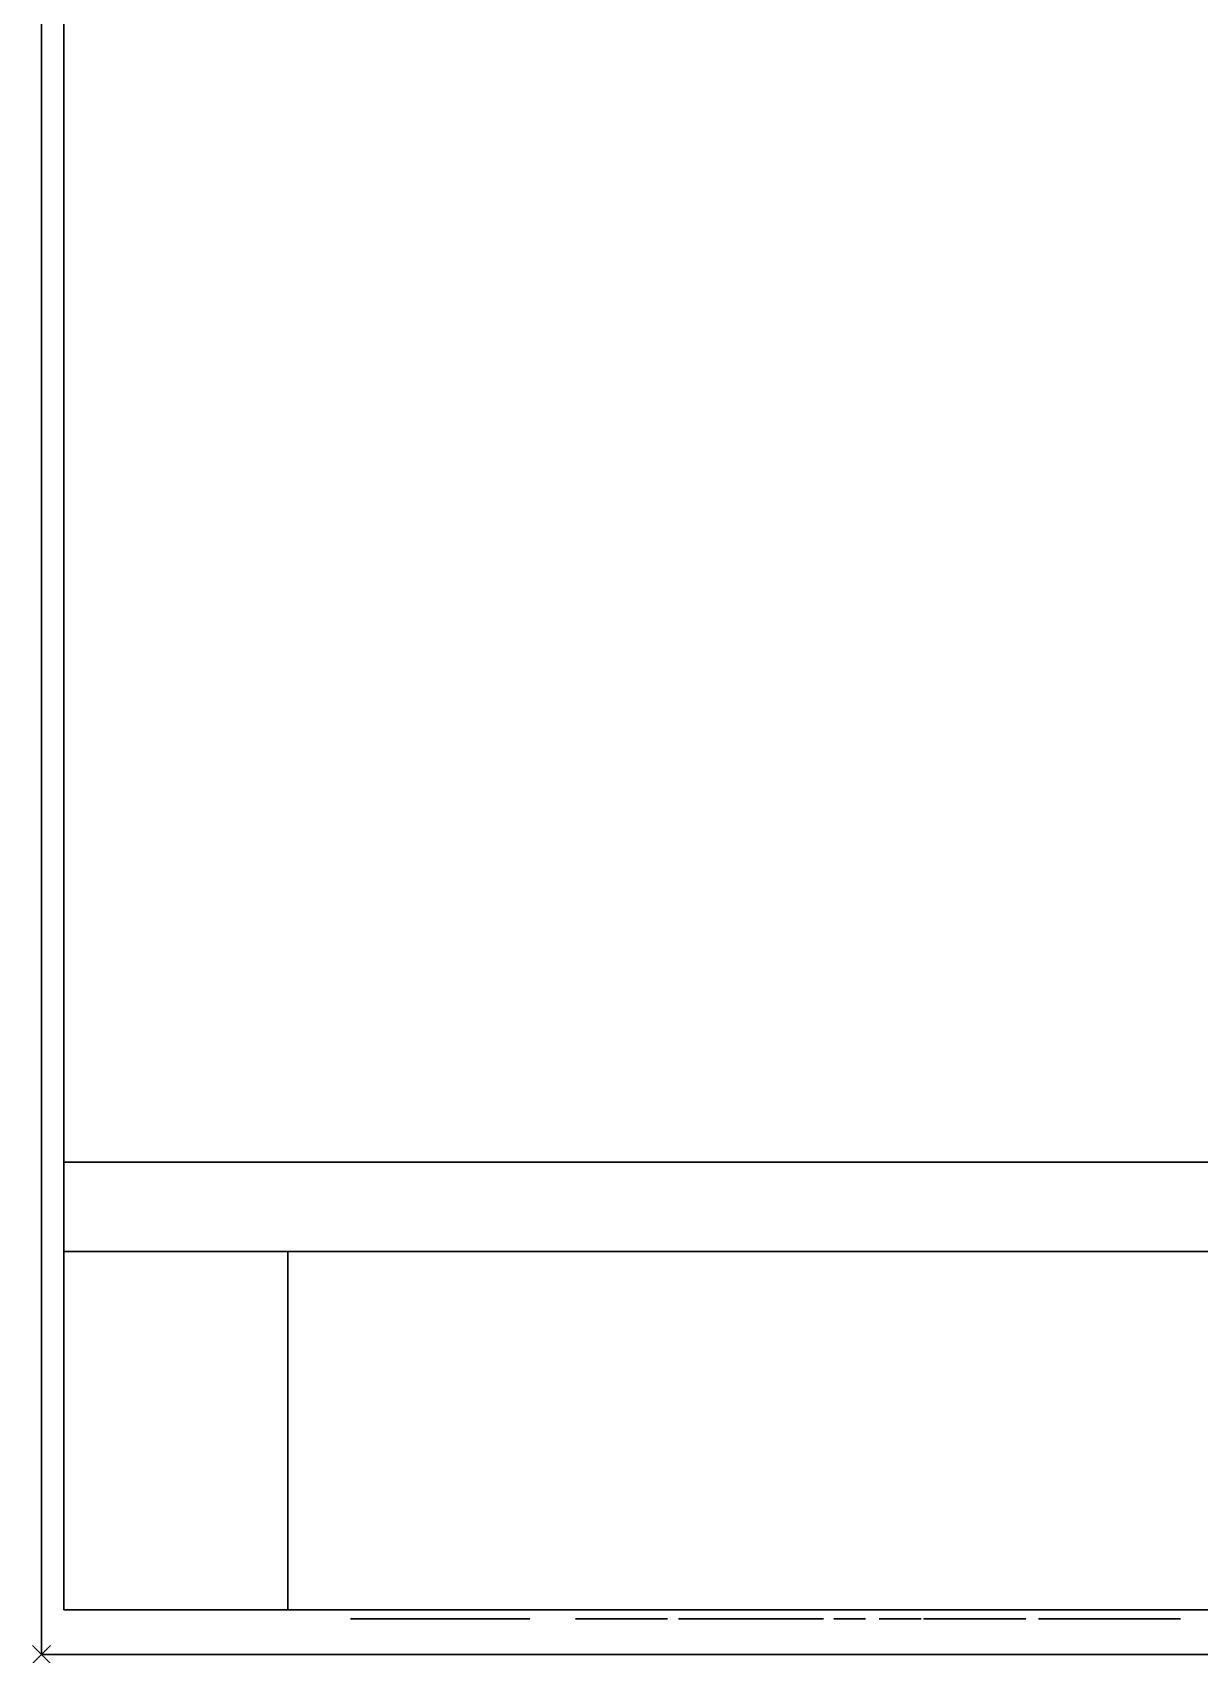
# Model space of a CAD drawing. Header units: millimetres. Extents: x -33 to 1109, y -1098 to 39.
# Drawn here: x -1 to 129.3, y -700 to -518.9 of the extents above; entities that cross this region are included whole.
import ezdxf

# ---------------------------------------------------------------- set-up
doc = ezdxf.new("R2010")
doc.units = ezdxf.units.MM
doc.header["$PDMODE"] = 3
doc.linetypes.add('NASCOSTA', pattern=[9.525, 6.35, -3.175])
for name, color, linetype in [('IQ_200_2D', 1, 'Continuous'), ('IQ_200_3D', 1, 'Continuous'), ('IQ_204_2D', 7, 'Continuous'), ('IQ_BLACK_3D', 250, 'Continuous'), ('IQ_BLUE_3D', 5, 'Continuous'), ('IQ_DARKGRAY_3D', 252, 'Continuous'), ('IQ_GRAY_3D', 9, 'Continuous'), ('IQ_INS_3D', 3, 'Continuous'), ('PQ_200_3D', 1, 'Continuous')]:
    doc.layers.add(name, color=color, linetype=linetype)

msp = doc.modelspace()

# ---------------------------------------------------------------- linework, layer by layer
at = {"layer": 'IQ_200_2D'}
msp.add_lwpolyline([(0, 0), (1108, 0), (1108, -700), (0, -700)], close=True, dxfattribs=at)
at = {"layer": 'IQ_200_2D', "color": 7, "linetype": 'NASCOSTA', "ltscale": 10}
msp.add_lwpolyline([(2.5, 0), (1105.5, 0), (1105.5, -695), (2.5, -695)], close=True, dxfattribs=at)
at = {"layer": 'IQ_200_3D'}
for points in [[(1108, -700, 850), (0, -700, 850), (0, 0, 850), (1108, 0, 850)], [(1108, 0, 900), (0, 0, 900), (0, -700, 900), (1108, -700, 900)], [(0, -700, 900), (0, 0, 900), (0, 0, 850), (0, -700, 850)], [(1105.5, -655, 150), (2.5, -655, 150), (2.5, 0, 150), (1105.5, 0, 150)], [(27.5, -695, 198), (2.5, -695, 198), (2.5, -655, 198), (27.5, -655, 198)], [(27.5, -695, 850), (27.5, -695, 198), (27.5, -655, 198), (27.5, -655, 850)], [(2.5, -695, 850), (2.5, -695, 198), (27.5, -695, 198), (27.5, -695, 850)], [(1108, -700, 900), (0, -700, 900), (0, -700, 850), (1108, -700, 850)]]:
    msp.add_3dface(points, dxfattribs=at)
for points, invisible_edges in [([(2.5, -655, 198), (2.5, -695, 850), (2.5, 0, 850), (2.5, 0, 150)], 9), ([(2.5, -655, 150), (2.5, -655, 198), (2.5, 0, 150)], 2), ([(2.5, -695, 850), (2.5, -655, 198), (2.5, -695, 198)], 1), ([(27.5, -655, 198), (2.5, -655, 198), (2.5, -655, 150), (1105.5, -655, 150)], 8), ([(1105.5, -655, 150), (1105.5, -655, 198), (1080.5, -655, 198), (27.5, -655, 198)], 12), ([(27.5, -655, 198), (27.5, -695, 198), (27.5, -695, 719.83), (27.5, -655, 826)], 4), ([(1080.5, -655, 198), (1080.5, -655, 850), (27.5, -655, 850), (27.5, -655, 198)], 8), ([(1080.5, -655, 198), (1080.5, -655, 850), (27.5, -655, 850), (27.5, -655, 198)], 4)]:
    msp.add_3dface(points, dxfattribs=dict(at, invisible_edges=invisible_edges))
at = {"layer": 'IQ_204_2D', "linetype": 'NASCOSTA', "ltscale": 10}
msp.add_line((2.5, -645), (1105.5, -645), dxfattribs=at)
at = {"layer": 'IQ_BLACK_3D'}
msp.add_3dface([(90.5, -695, 760), (90.5, -695, 736.48), (107.5, -695, 736.48), (107.5, -695, 760)], dxfattribs=at)
at = {"layer": 'IQ_DARKGRAY_3D'}
for points, invisible_edges in [([(90.5, -695, 736.48), (90.5, -695, 736.48), (90.5, -695, 760), (50.5, -695, 763)], 13), ([(107.5, -695, 760), (110.5, -695, 763), (50.5, -695, 763), (90.5, -695, 760)], 5), ([(107.5, -695, 736.48), (90.5, -695, 736.48), (50.5, -695, 733.48), (110.5, -695, 733.48)], 10), ([(50.5, -695, 763), (50.5, -695, 763), (50.5, -695, 733.48), (90.5, -695, 736.48)], 13), ([(107.5, -695, 736.48), (107.5, -695, 736.48), (110.5, -695, 763), (107.5, -695, 760)], 6), ([(110.5, -695, 763), (110.5, -695, 763), (107.5, -695, 736.48), (110.5, -695, 733.48)], 6)]:
    msp.add_3dface(points, dxfattribs=dict(at, invisible_edges=invisible_edges))
at = {"layer": 'IQ_INS_3D'}
msp.add_point((0, -700), dxfattribs=at)
at = {"layer": 'PQ_200_3D'}
for points, invisible_edges in [([(2.5, -645, 198), (2.5, -695, 198), (2.5, -695, 693), (2.5, -645, 850)], 4), ([(2.5, -695, 778), (2.5, -695, 850), (2.5, -645, 850)], 12), ([(2.5, -695, 778), (2.5, -645, 850), (2.5, -695, 693)], 3)]:
    msp.add_3dface(points, dxfattribs=dict(at, invisible_edges=invisible_edges))
for points in [[(158.5, -695, 198), (2.5, -695, 198), (2.5, -645, 198), (158.5, -645, 198)], [(158.5, -645, 850), (2.5, -645, 850), (2.5, -695, 850), (158.5, -695, 850)], [(158.5, -695, 850), (2.5, -695, 850), (2.5, -695, 778), (158.5, -695, 778)], [(158.5, -695, 693), (2.5, -695, 693), (2.5, -695, 198), (158.5, -695, 198)]]:
    msp.add_3dface(points, dxfattribs=at)

# ---------------------------------------------------------------- meshes
at = {"layer": 'IQ_BLACK_3D'}
mesh = msp.add_polyface(dxfattribs=at)
corners = [(54.53, -696, 723.47), (34.51, -696, 723.47), (34.51, -696, 703.47), (54.53, -696, 703.47), (47.19, -696, 704.49), (47.19, -696, 722.49), (49.37, -696, 721.5), (51.23, -696, 720), (52.65, -696, 718.08), (53.54, -696, 715.86), (53.85, -696, 713.49), (53.54, -696, 711.12), (52.65, -696, 708.9), (51.23, -696, 706.98), (49.37, -696, 705.48), (46.28, -696, 721.18), (45.74, -696, 719.31), (44.79, -696, 717.61), (43.49, -696, 716.17), (41.89, -696, 715.05), (40.09, -696, 714.32), (38.17, -696, 714.01), (35.19, -696, 714.01), (35.6, -696, 716.23), (36.54, -696, 718.28), (37.94, -696, 720.04), (39.73, -696, 721.41), (41.8, -696, 722.31), (44.03, -696, 722.67), (46.28, -696, 722.49), (38.17, -696, 712.97), (40.09, -696, 712.66), (41.89, -696, 711.92), (43.49, -696, 710.81), (44.79, -696, 709.36), (45.74, -696, 707.66), (46.28, -696, 705.79), (46.28, -696, 704.26), (44.02, -696, 704.14), (41.79, -696, 704.55), (39.72, -696, 705.49), (37.94, -696, 706.89), (36.54, -696, 708.67), (35.61, -696, 710.74), (35.19, -696, 712.97)]
mesh.append_faces([[corners[k] for k in face] for face in [(14, 3, 13), (41, 2, 40), (39, 2, 38), (9, 0, 8), (7, 0, 6), (6, 0, 5), (15, 5, 29), (21, 30, 20), (24, 1, 23)]], dxfattribs={"vtx0": -1, "vtx1": -1})
mesh.append_faces([[corners[k] for k in face] for face in [(4, 37, 3)]], dxfattribs={"vtx0": -1, "vtx1": -1, "vtx2": -1})
mesh.append_faces([[corners[k] for k in face] for face in [(3, 14, 4), (3, 37, 38, 2), (4, 36, 37), (17, 33, 34, 16), (3, 10, 11), (2, 41, 42), (2, 42, 43), (19, 32, 33, 18), (19, 31, 32), (20, 30, 31, 19), (0, 7, 8), (16, 4, 5, 15), (10, 3, 0), (1, 25, 26), (28, 0, 1)]], dxfattribs={"vtx0": -1, "vtx2": -1})
mesh.append_faces([[corners[k] for k in face] for face in [(12, 13, 3), (11, 12, 3), (39, 40, 2), (43, 44, 2), (9, 10, 0), (17, 18, 33), (22, 23, 1), (27, 28, 1), (26, 27, 1), (24, 25, 1), (34, 35, 16)]], dxfattribs={"vtx1": -1, "vtx2": -1})
mesh.append_faces([[corners[k] for k in face] for face in [(35, 36, 4, 16), (1, 2, 44, 22), (28, 29, 5, 0)]], dxfattribs={"vtx1": -1, "vtx2": -1, "vtx3": -1})
mesh.append_faces([[corners[k] for k in face] for face in [(44, 30, 21, 22)]], dxfattribs={"vtx1": -1, "vtx3": -1})
mesh = msp.add_polyface(dxfattribs=at)
corners = [(66.75, -696, 712.77), (66.75, -696, 714.5), (63.36, -696, 714.5), (63.22, -696, 714.51), (63.34, -696, 712.77), (62.62, -696, 712.83), (63.07, -696, 714.53), (62.91, -696, 714.56), (62.76, -696, 714.61), (61.9, -696, 713), (61.3, -696, 713.28), (62.45, -696, 714.76), (62.31, -696, 714.87), (60.82, -696, 713.68), (62.18, -696, 715), (60.45, -696, 714.17), (62.07, -696, 715.16), (60.19, -696, 714.76), (61.97, -696, 715.35), (61.9, -696, 715.57), (62.6, -696, 714.67), (61.84, -696, 717.47), (66.34, -696, 717.47), (66.34, -696, 719.21), (61.84, -696, 719.21), (61.84, -696, 721.73), (66.62, -696, 721.73), (66.62, -696, 723.47), (60, -696, 723.47), (61.85, -696, 715.82), (60.04, -696, 715.43), (61.84, -696, 716.11), (60, -696, 716.18), (61.37, -696, 706.42), (61.64, -696, 705.74), (61.9, -696, 705.93), (61.45, -696, 706.53), (61.26, -696, 706.34), (61.35, -696, 705.61), (62.09, -696, 706.18), (61.51, -696, 706.66), (62.21, -696, 706.48), (61.52, -696, 706.79), (60.37, -696, 705.57), (61.03, -696, 705.57), (61, -696, 706.27), (60.37, -696, 706.27), (59.61, -696, 704.32), (60.37, -696, 704.32), (61.14, -696, 706.29), (59.61, -696, 708.02), (60.37, -696, 707.32), (62.21, -696, 707.11), (61.51, -696, 706.93), (62.25, -696, 706.79), (61.45, -696, 707.06), (62.09, -696, 707.41), (61.9, -696, 707.66), (61.37, -696, 707.16), (61.64, -696, 707.85), (61.26, -696, 707.25), (61.35, -696, 707.98), (61.14, -696, 707.3), (61.03, -696, 708.02), (61, -696, 707.32), (66.14, -696, 706.29), (66.14, -696, 705.59), (66.69, -696, 705.59), (66.77, -696, 706.29), (65.38, -696, 704.32), (66.14, -696, 704.32), (66.9, -696, 706.3), (67.43, -696, 705.78), (67.02, -696, 706.35), (67.13, -696, 706.43), (65.38, -696, 708.02), (66.14, -696, 707.32), (66.82, -696, 707.32), (67.15, -696, 707.98), (66.84, -696, 708.02), (66.95, -696, 707.29), (67.44, -696, 707.86)]
mesh.append_faces([[corners[k] for k in face] for face in [(11, 9, 20), (18, 15, 16), (21, 32, 31), (54, 42, 41), (60, 61, 62), (71, 72, 73)]], dxfattribs={"vtx0": -1, "vtx1": -1})
mesh.append_faces([[corners[k] for k in face] for face in [(32, 21, 24, 28)]], dxfattribs={"vtx0": -1, "vtx1": -1, "vtx2": -1})
mesh.append_faces([[corners[k] for k in face] for face in [(5, 6, 7), (5, 7, 8, 9), (28, 24, 25), (33, 34, 35, 36), (37, 38, 34, 33), (36, 35, 39, 40), (41, 42, 40, 39), (38, 37, 49), (52, 53, 42, 54), (53, 52, 56), (63, 64, 62, 61), (65, 66, 67, 68), (77, 78, 79, 76), (76, 79, 75), (78, 77, 80, 81)]], dxfattribs={"vtx0": -1, "vtx2": -1})
mesh.append_faces([[corners[k] for k in face] for face in [(8, 20, 9), (74, 73, 72)]], dxfattribs={"vtx1": -1, "vtx2": -1})
mesh.append_faces([[corners[k] for k in face] for face in [(71, 68, 67, 72)]], dxfattribs={"vtx1": -1, "vtx2": -1, "vtx3": -1})
mesh.append_faces([[corners[k] for k in face] for face in [(2, 3, 4, 0), (5, 4, 3, 6), (10, 9, 11, 12), (13, 10, 12, 14), (15, 13, 14, 16), (17, 15, 18, 19), (19, 29, 30, 17), (29, 31, 32, 30), (43, 44, 45, 46), (44, 38, 49, 45), (50, 47, 46, 51), (55, 53, 56, 57), (58, 55, 57, 59), (60, 58, 59, 61), (51, 64, 63, 50), (75, 69, 65, 76)]], dxfattribs={"vtx1": -1, "vtx3": -1})
mesh.append_faces([[corners[k] for k in face] for face in [(0, 1, 2)]], dxfattribs={"vtx2": -1})
mesh.append_faces([[corners[k] for k in face] for face in [(47, 48, 43, 46), (69, 70, 66, 65)]], dxfattribs={"vtx2": -1, "vtx3": -1})
mesh.append_faces([[corners[k] for k in face] for face in [(21, 22, 23, 24), (25, 26, 27, 28)]], dxfattribs={"vtx3": -1})
mesh = msp.add_polyface(dxfattribs=at)
corners = [(68.06, -696, 712.77), (69.9, -696, 712.77), (68.06, -696, 718.41), (69.9, -696, 723.47), (68.06, -696, 723.47), (74.23, -696, 712.67), (74.73, -696, 714.2), (74.24, -696, 714.34), (73.35, -696, 712.95), (73.81, -696, 714.57), (72.59, -696, 713.39), (71.97, -696, 713.99), (73.46, -696, 714.87), (73.2, -696, 715.25), (73.02, -696, 715.69), (71.5, -696, 714.73), (71.21, -696, 715.6), (72.95, -696, 716.19), (71.11, -696, 716.59), (72.99, -696, 717.48), (73.26, -696, 718.23), (73.52, -696, 718.55), (71.98, -696, 719.31), (71.51, -696, 718.56), (71.22, -696, 717.66), (73.08, -696, 717.87), (73.86, -696, 718.81), (72.6, -696, 719.92), (73.36, -696, 720.38), (74.26, -696, 719.01), (74.22, -696, 720.66), (67.43, -696, 705.78), (66.69, -696, 705.59), (67.45, -696, 704.32), (68.32, -696, 704.32), (67.13, -696, 706.43), (67.64, -696, 705.92), (67.21, -696, 706.53), (67.26, -696, 706.65), (67.95, -696, 706.33), (68.03, -696, 706.57), (67.82, -696, 706.11), (67.27, -696, 706.91), (67.29, -696, 706.78), (68.06, -696, 706.82), (68.01, -696, 707.13), (67.88, -696, 707.42), (67.23, -696, 707.03), (67.69, -696, 707.67), (67.16, -696, 707.14), (67.06, -696, 707.23), (67.44, -696, 707.86), (66.95, -696, 707.29), (73.35, -696, 704.99), (73.54, -696, 704.31), (74, -696, 704.5), (73.65, -696, 705.11), (73.04, -696, 704.95), (73.04, -696, 704.25), (72.72, -696, 704.99), (74.4, -696, 704.81), (73.9, -696, 705.31), (74.1, -696, 705.56), (74.7, -696, 705.21), (72.43, -696, 705.11), (72.54, -696, 704.31), (72.08, -696, 704.5), (72.18, -696, 705.31), (71.68, -696, 704.81), (71.98, -696, 705.56), (71.38, -696, 705.21), (71.86, -696, 705.85), (71.18, -696, 705.67), (71.12, -696, 706.17), (71.82, -696, 706.17), (71.18, -696, 706.66), (71.86, -696, 706.48), (73.9, -696, 707.03), (74.1, -696, 706.78), (74.4, -696, 707.53), (74, -696, 707.83), (73.65, -696, 707.22), (73.54, -696, 708.02), (73.35, -696, 707.35), (73.04, -696, 708.09), (73.04, -696, 707.39), (71.98, -696, 706.78), (72.18, -696, 707.03), (71.68, -696, 707.53), (71.38, -696, 707.13), (72.43, -696, 707.22), (72.08, -696, 707.83), (72.54, -696, 708.02), (72.72, -696, 707.35)]
mesh.append_faces([[corners[k] for k in face] for face in [(31, 32, 33, 34)]], dxfattribs={"vtx0": -1})
mesh.append_faces([[corners[k] for k in face] for face in [(12, 10, 9), (25, 23, 19), (65, 64, 66), (77, 80, 81)]], dxfattribs={"vtx0": -1, "vtx1": -1})
mesh.append_faces([[corners[k] for k in face] for face in [(5, 6, 7, 8), (9, 10, 8, 7), (23, 25, 20), (29, 30, 28), (35, 31, 36, 37), (50, 48, 51, 52), (48, 50, 49), (53, 54, 55, 56), (57, 58, 54, 53), (58, 57, 59), (67, 68, 66, 64), (69, 70, 68, 67), (71, 72, 70, 69), (82, 83, 81, 80), (83, 82, 84, 85), (92, 93, 85, 84)]], dxfattribs={"vtx0": -1, "vtx2": -1})
mesh.append_faces([[corners[k] for k in face] for face in [(37, 36, 41, 39)]], dxfattribs={"vtx0": -1, "vtx3": -1})
mesh.append_faces([[corners[k] for k in face] for face in [(0, 1, 2)]], dxfattribs={"vtx1": -1})
mesh.append_faces([[corners[k] for k in face] for face in [(24, 18, 19, 23)]], dxfattribs={"vtx1": -1, "vtx2": -1})
mesh.append_faces([[corners[k] for k in face] for face in [(18, 16, 17, 19)]], dxfattribs={"vtx1": -1, "vtx2": -1, "vtx3": -1})
mesh.append_faces([[corners[k] for k in face] for face in [(11, 10, 12, 13), (13, 14, 15, 11), (16, 15, 14, 17), (20, 21, 22, 23), (21, 26, 27, 22), (28, 27, 26, 29), (38, 37, 39, 40), (42, 43, 44, 45), (43, 38, 40, 44), (45, 46, 47, 42), (46, 48, 49, 47), (55, 60, 61, 56), (62, 61, 60, 63), (59, 64, 65, 58), (73, 72, 71, 74), (75, 73, 74, 76), (77, 78, 79, 80), (86, 87, 88, 89), (89, 75, 76, 86), (87, 90, 91, 88), (92, 91, 90, 93)]], dxfattribs={"vtx1": -1, "vtx3": -1})
mesh.append_faces([[corners[k] for k in face] for face in [(3, 4, 2, 1)]], dxfattribs={"vtx2": -1})
mesh = msp.add_polyface(dxfattribs=at)
corners = [(76.6, -696, 712.76), (77.25, -696, 713.02), (76.27, -696, 714.3), (75.81, -696, 714.19), (77.89, -696, 713.42), (76.67, -696, 714.48), (75.92, -696, 712.62), (75.29, -696, 714.15), (75.23, -696, 712.58), (77.03, -696, 714.73), (78.5, -696, 713.97), (77.39, -696, 715.05), (77.14, -696, 717.48), (72.95, -696, 716.19), (78.99, -696, 716.19), (79.02, -696, 716.84), (78.95, -696, 717.63), (77.1, -696, 717.82), (74.73, -696, 714.2), (74.23, -696, 712.67), (72.99, -696, 717.48), (78.75, -696, 718.36), (76.99, -696, 718.14), (78.42, -696, 719.03), (76.81, -696, 718.43), (76.28, -696, 718.89), (76.57, -696, 718.68), (77.41, -696, 720.09), (76.76, -696, 720.45), (77.97, -696, 719.61), (76.01, -696, 720.67), (75.58, -696, 719.14), (75.94, -696, 719.04), (75.18, -696, 720.75), (75.18, -696, 719.18), (74.22, -696, 720.66), (74.26, -696, 719.01), (74.7, -696, 719.13), (84.2, -696, 712.55), (83.64, -696, 714.29), (83.23, -696, 712.65), (83.13, -696, 714.47), (82.33, -696, 712.95), (82.69, -696, 714.75), (81.55, -696, 713.42), (82.32, -696, 715.12), (80.9, -696, 714.05), (82.04, -696, 715.57), (81.87, -696, 716.09), (80.4, -696, 714.81), (80.08, -696, 715.69), (79.97, -696, 716.67), (81.81, -696, 716.67), (83.64, -696, 719.04), (84.2, -696, 719.1), (84.2, -696, 720.78), (83.23, -696, 720.68), (82.04, -696, 717.76), (80.9, -696, 719.28), (80.4, -696, 718.52), (81.87, -696, 717.24), (80.08, -696, 717.64), (82.32, -696, 718.21), (81.55, -696, 719.91), (82.33, -696, 720.38), (82.69, -696, 718.59), (83.13, -696, 718.86), (74.22, -696, 705.85), (74.7, -696, 705.21), (74.89, -696, 705.67), (74.26, -696, 706.17), (74.1, -696, 705.56), (74.96, -696, 706.17), (74.22, -696, 706.48), (74.89, -696, 706.66), (74.7, -696, 707.13), (74.1, -696, 706.78), (74.4, -696, 707.53), (78.9, -696, 706.54), (78.9, -696, 705.84), (80.29, -696, 705.84), (80.29, -696, 706.54), (78.14, -696, 704.32), (78.9, -696, 704.32), (78.14, -696, 708.02), (78.9, -696, 707.32), (80.43, -696, 707.32), (80.43, -696, 708.02), (84.33, -696, 705.33), (83.56, -696, 705.52), (83.59, -696, 705.25), (83.68, -696, 705)]
mesh.append_faces([[corners[k] for k in face] for face in [(9, 4, 10, 11), (78, 79, 80, 81)]], dxfattribs={"vtx0": -1})
mesh.append_faces([[corners[k] for k in face] for face in [(6, 7, 8), (5, 4, 9), (25, 28, 32), (29, 24, 23), (34, 33, 37), (38, 39, 40), (47, 46, 45), (77, 76, 75)]], dxfattribs={"vtx0": -1, "vtx1": -1})
mesh.append_faces([[corners[k] for k in face] for face in [(84, 79, 78, 85)]], dxfattribs={"vtx0": -1, "vtx1": -1, "vtx3": -1})
mesh.append_faces([[corners[k] for k in face] for face in [(12, 15, 16, 17), (18, 19, 8, 7), (13, 12, 20), (17, 16, 21, 22), (23, 24, 22, 21), (30, 31, 32, 28), (31, 30, 33, 34), (35, 36, 37, 33), (41, 42, 40, 39), (42, 41, 43, 44), (45, 46, 44, 43), (51, 48, 52), (57, 58, 59, 60), (58, 57, 62, 63), (51, 52, 60), (64, 65, 66, 56), (56, 66, 53), (65, 64, 63, 62), (67, 68, 69, 70), (68, 67, 71), (72, 73, 70, 69), (73, 72, 74), (75, 76, 73, 74)]], dxfattribs={"vtx0": -1, "vtx2": -1})
mesh.append_faces([[corners[k] for k in face] for face in [(12, 13, 14, 15), (88, 89, 90, 91)]], dxfattribs={"vtx0": -1, "vtx3": -1})
mesh.append_faces([[corners[k] for k in face] for face in [(50, 49, 48, 51), (61, 51, 60, 59)]], dxfattribs={"vtx1": -1, "vtx2": -1})
mesh.append_faces([[corners[k] for k in face] for face in [(0, 1, 2, 3), (1, 4, 5, 2), (6, 0, 3, 7), (25, 26, 27, 28), (26, 24, 29, 27), (47, 48, 49, 46), (53, 54, 55, 56)]], dxfattribs={"vtx1": -1, "vtx3": -1})
mesh.append_faces([[corners[k] for k in face] for face in [(82, 83, 79, 84)]], dxfattribs={"vtx2": -1})
mesh.append_faces([[corners[k] for k in face] for face in [(85, 86, 87, 84)]], dxfattribs={"vtx3": -1})
mesh = msp.add_polyface(dxfattribs=at)
corners = [(85.85, -696, 712.86), (86.61, -696, 713.28), (85.3, -696, 714.45), (84.78, -696, 714.29), (85.05, -696, 712.62), (84.2, -696, 714.23), (84.2, -696, 712.55), (83.64, -696, 714.29), (87.31, -696, 713.89), (85.76, -696, 714.72), (86.17, -696, 715.08), (85.76, -696, 718.61), (86.17, -696, 718.25), (87.31, -696, 719.44), (86.61, -696, 720.05), (84.78, -696, 719.05), (85.3, -696, 718.88), (85.85, -696, 720.47), (85.05, -696, 720.71), (84.2, -696, 720.78), (84.2, -696, 719.1), (89.01, -696, 714.06), (89.4, -696, 713.59), (90.73, -696, 714.96), (90.6, -696, 715.12), (90.49, -696, 715.31), (88.73, -696, 714.63), (90.4, -696, 715.54), (88.55, -696, 715.27), (90.33, -696, 715.8), (90.3, -696, 716.11), (88.46, -696, 716), (90.3, -696, 718.83), (90.3, -696, 720.51), (90.3, -696, 723.47), (88.46, -696, 723.47), (84.78, -696, 705.02), (84.75, -696, 704.32), (85.94, -696, 704.32), (85.94, -696, 705.02), (84.66, -696, 705.03), (84.48, -696, 704.35), (84.55, -696, 705.07), (84.01, -696, 704.58), (84.23, -696, 704.44), (84.38, -696, 705.23), (83.68, -696, 705), (83.82, -696, 704.77), (84.46, -696, 705.14), (85.8, -696, 705.89), (85.8, -696, 706.59), (84.33, -696, 706.59), (84.33, -696, 705.89), (84.33, -696, 707.32), (85.91, -696, 707.32), (85.91, -696, 708.02), (83.56, -696, 708.02), (83.56, -696, 705.52), (84.33, -696, 705.33), (90.01, -696, 704.27), (90.29, -696, 704.95), (90.12, -696, 704.97), (89.71, -696, 704.35), (89.79, -696, 705.11), (89.2, -696, 704.67), (89.43, -696, 704.49), (89.64, -696, 705.22), (89.01, -696, 704.89), (89.95, -696, 705.04), (89.53, -696, 705.36), (89.45, -696, 705.52), (88.86, -696, 705.16), (89.68, -696, 706.13), (89.98, -696, 705.99), (90.11, -696, 706.72), (90.03, -696, 706.75), (89.97, -696, 706.8), (89.91, -696, 706.87), (89.43, -696, 706.32), (89.22, -696, 706.57), (89.88, -696, 706.94), (89.14, -696, 706.9), (89.86, -696, 707.02), (89.86, -696, 707.1), (89.13, -696, 707.24), (89.89, -696, 707.18), (89.93, -696, 707.25), (89.3, -696, 707.65), (89.21, -696, 707.52), (89.67, -696, 707.92), (89.99, -696, 707.31), (90.06, -696, 707.35), (89.96, -696, 708.03), (89.41, -696, 707.76), (89.16, -696, 707.38)]
mesh.append_faces([[corners[k] for k in face] for face in [(36, 37, 38, 39)]], dxfattribs={"vtx0": -1})
mesh.append_faces([[corners[k] for k in face] for face in [(29, 28, 27), (58, 46, 45), (63, 62, 68), (76, 72, 75)]], dxfattribs={"vtx0": -1, "vtx1": -1})
mesh.append_faces([[corners[k] for k in face] for face in [(25, 26, 21, 24), (27, 28, 26, 25), (37, 36, 40, 41), (41, 40, 42), (45, 46, 47, 48), (48, 47, 43, 42), (59, 60, 61, 62), (66, 67, 64, 63), (79, 77, 80, 81), (81, 82, 83, 84), (81, 80, 82), (89, 90, 91, 92), (93, 86, 90, 89), (86, 93, 87)]], dxfattribs={"vtx0": -1, "vtx2": -1})
mesh.append_faces([[corners[k] for k in face] for face in [(31, 30, 32, 33), (57, 58, 52, 51)]], dxfattribs={"vtx0": -1, "vtx2": -1, "vtx3": -1})
mesh.append_faces([[corners[k] for k in face] for face in [(42, 43, 44, 41), (63, 64, 65, 62)]], dxfattribs={"vtx0": -1, "vtx3": -1})
mesh.append_faces([[corners[k] for k in face] for face in [(10, 9, 8)]], dxfattribs={"vtx1": -1})
mesh.append_faces([[corners[k] for k in face] for face in [(61, 68, 62), (66, 69, 67), (79, 78, 77), (88, 94, 85)]], dxfattribs={"vtx1": -1, "vtx2": -1})
mesh.append_faces([[corners[k] for k in face] for face in [(0, 1, 2, 3), (4, 0, 3, 5), (6, 4, 5, 7), (1, 8, 9, 2), (15, 16, 17, 18), (16, 11, 14, 17), (18, 19, 20, 15), (21, 22, 23, 24), (29, 30, 31, 28), (56, 57, 51, 53), (72, 73, 74, 75), (76, 77, 78, 72), (85, 86, 87, 88), (94, 84, 83, 85)]], dxfattribs={"vtx1": -1, "vtx3": -1})
mesh.append_faces([[corners[k] for k in face] for face in [(49, 50, 51, 52)]], dxfattribs={"vtx2": -1})
mesh.append_faces([[corners[k] for k in face] for face in [(11, 12, 13, 14), (33, 34, 35, 31), (53, 54, 55, 56), (69, 70, 71, 67)]], dxfattribs={"vtx3": -1})
mesh = msp.add_polyface(dxfattribs=at)
corners = [(91.7, -696, 714.51), (91.22, -696, 712.81), (92, -696, 712.77), (91.86, -696, 714.5), (92.01, -696, 714.5), (91.53, -696, 714.53), (91.36, -696, 714.57), (90.5, -696, 712.96), (89.4, -696, 713.59), (89.89, -696, 713.22), (90.87, -696, 714.83), (90.73, -696, 714.96), (91.03, -696, 714.72), (91.19, -696, 714.64), (91.97, -696, 718.83), (91.97, -696, 720.51), (90.3, -696, 720.51), (90.3, -696, 718.83), (93.52, -696, 712.77), (95.35, -696, 712.77), (95.35, -696, 716.84), (93.52, -696, 720.51), (95.4, -696, 717.35), (95.54, -696, 717.81), (95.77, -696, 718.19), (95.35, -696, 719.36), (95.35, -696, 720.51), (91.07, -696, 704.44), (91.4, -696, 704.64), (90.78, -696, 705.12), (90.63, -696, 705.02), (91.53, -696, 704.87), (90.83, -696, 705.17), (91.61, -696, 705.12), (90.87, -696, 705.23), (90.7, -696, 704.31), (90.47, -696, 704.97), (90.89, -696, 705.3), (91.63, -696, 705.38), (91.6, -696, 705.64), (90.9, -696, 705.38), (91.51, -696, 705.88), (90.89, -696, 705.45), (90.86, -696, 705.52), (91.35, -696, 706.08), (90.81, -696, 705.58), (91.16, -696, 706.25), (90.75, -696, 705.62), (90.38, -696, 705.83), (90.94, -696, 706.38), (90.53, -696, 706.57), (90.29, -696, 704.95), (90.01, -696, 704.27), (90.32, -696, 704.26), (89.98, -696, 705.99), (90.11, -696, 706.72), (90.77, -696, 707.19), (90.92, -696, 707.05), (91.29, -696, 707.65), (91.08, -696, 707.84), (90.6, -696, 707.29), (90.83, -696, 707.98), (90.41, -696, 707.36), (90.55, -696, 708.06), (90.27, -696, 708.08), (90.21, -696, 707.38), (89.96, -696, 708.03), (90.13, -696, 707.38), (90.06, -696, 707.35), (91.46, -696, 707.42), (95.37, -696, 705.11), (94.78, -696, 704.67), (95.02, -696, 704.49), (95.3, -696, 704.35), (95.23, -696, 705.22), (94.59, -696, 704.89), (95.11, -696, 705.36), (95.03, -696, 705.52), (94.45, -696, 705.16), (94.81, -696, 706.57), (95.5, -696, 706.87), (95.47, -696, 706.94), (94.72, -696, 706.9), (95.01, -696, 706.32), (95.45, -696, 707.02), (95.45, -696, 707.1), (94.71, -696, 707.24), (95.47, -696, 707.18), (95.52, -696, 707.25), (94.88, -696, 707.65), (94.8, -696, 707.52), (94.74, -696, 707.38), (94.99, -696, 707.76)]
mesh.append_faces([[corners[k] for k in face] for face in [(3, 2, 4), (58, 57, 69)]], dxfattribs={"vtx0": -1})
mesh.append_faces([[corners[k] for k in face] for face in [(12, 7, 13), (42, 41, 43), (35, 36, 53), (49, 47, 46), (89, 88, 92)]], dxfattribs={"vtx0": -1, "vtx1": -1})
mesh.append_faces([[corners[k] for k in face] for face in [(0, 1, 2, 3), (1, 5, 6, 7), (7, 6, 13), (21, 20, 22), (21, 22, 23), (43, 41, 44, 45), (46, 47, 45, 44), (51, 52, 53, 36), (64, 65, 62, 63), (66, 67, 65, 64), (74, 75, 71, 70), (79, 80, 81, 82), (82, 84, 85, 86)]], dxfattribs={"vtx0": -1, "vtx2": -1})
mesh.append_faces([[corners[k] for k in face] for face in [(70, 71, 72, 73)]], dxfattribs={"vtx0": -1, "vtx3": -1})
mesh.append_faces([[corners[k] for k in face] for face in [(26, 21, 25)]], dxfattribs={"vtx1": -1})
mesh.append_faces([[corners[k] for k in face] for face in [(0, 5, 1), (68, 67, 66), (74, 76, 75), (79, 83, 80), (90, 91, 87)]], dxfattribs={"vtx1": -1, "vtx2": -1})
mesh.append_faces([[corners[k] for k in face] for face in [(23, 24, 25, 21)]], dxfattribs={"vtx1": -1, "vtx2": -1, "vtx3": -1})
mesh.append_faces([[corners[k] for k in face] for face in [(8, 9, 10, 11), (9, 7, 12, 10), (27, 28, 29, 30), (28, 31, 32, 29), (31, 33, 34, 32), (35, 27, 30, 36), (37, 34, 33, 38), (38, 39, 40, 37), (39, 41, 42, 40), (48, 47, 49, 50), (54, 48, 50, 55), (56, 57, 58, 59), (60, 56, 59, 61), (62, 60, 61, 63), (87, 88, 89, 90), (91, 86, 85, 87)]], dxfattribs={"vtx1": -1, "vtx3": -1})
mesh.append_faces([[corners[k] for k in face] for face in [(14, 15, 16, 17), (18, 19, 20, 21)]], dxfattribs={"vtx2": -1})
mesh.append_faces([[corners[k] for k in face] for face in [(76, 77, 78, 75)]], dxfattribs={"vtx3": -1})
mesh = msp.add_polyface(dxfattribs=at)
corners = [(95.77, -696, 718.19), (96.08, -696, 718.5), (95.35, -696, 719.36), (96, -696, 720.16), (96.47, -696, 718.72), (96.92, -696, 718.86), (96.47, -696, 720.43), (95.63, -696, 719.8), (97.02, -696, 720.6), (97.44, -696, 718.91), (97.65, -696, 720.66), (98.21, -696, 720.62), (98.21, -696, 718.83), (100.06, -696, 713.42), (100.85, -696, 712.95), (101.19, -696, 714.74), (100.83, -696, 715.11), (99.41, -696, 714.05), (100.55, -696, 715.56), (100.38, -696, 716.07), (98.91, -696, 714.81), (98.6, -696, 715.68), (100.31, -696, 716.64), (98.6, -696, 717.6), (98.49, -696, 716.64), (100.83, -696, 718.17), (101.19, -696, 718.54), (100.06, -696, 719.85), (99.41, -696, 719.23), (100.55, -696, 717.72), (98.91, -696, 718.47), (100.38, -696, 717.2), (96.66, -696, 704.44), (96.99, -696, 704.64), (96.37, -696, 705.12), (96.22, -696, 705.02), (97.12, -696, 704.87), (96.42, -696, 705.17), (97.2, -696, 705.12), (96.46, -696, 705.23), (96.29, -696, 704.31), (96.05, -696, 704.97), (96.48, -696, 705.3), (97.22, -696, 705.38), (97.19, -696, 705.64), (96.49, -696, 705.38), (97.1, -696, 705.88), (96.47, -696, 705.45), (96.44, -696, 705.52), (96.94, -696, 706.08), (96.4, -696, 705.58), (96.75, -696, 706.25), (96.34, -696, 705.62), (95.96, -696, 705.83), (96.52, -696, 706.38), (96.11, -696, 706.57), (95.88, -696, 704.95), (95.6, -696, 704.27), (95.91, -696, 704.26), (95.71, -696, 704.97), (95.3, -696, 704.35), (95.54, -696, 705.04), (95.57, -696, 705.99), (95.69, -696, 706.72), (95.37, -696, 705.11), (96.36, -696, 707.19), (96.5, -696, 707.05), (96.88, -696, 707.65), (96.67, -696, 707.84), (95.27, -696, 706.13), (95.62, -696, 706.75), (96.19, -696, 707.29), (96.42, -696, 707.98), (96, -696, 707.36), (96.14, -696, 708.06), (95.86, -696, 708.08), (95.8, -696, 707.38), (95.55, -696, 708.03), (95.72, -696, 707.38), (95.64, -696, 707.35), (97.05, -696, 707.42), (95.55, -696, 706.8), (95.5, -696, 706.87), (95.01, -696, 706.32), (94.72, -696, 706.9), (95.47, -696, 706.94), (95.45, -696, 707.02), (95.26, -696, 707.92), (95.57, -696, 707.31), (94.99, -696, 707.76), (95.52, -696, 707.25)]
mesh.append_faces([[corners[k] for k in face] for face in [(67, 66, 80)]], dxfattribs={"vtx0": -1})
mesh.append_faces([[corners[k] for k in face] for face in [(29, 30, 31), (47, 46, 48), (40, 41, 58), (64, 60, 61), (81, 69, 70), (54, 52, 51)]], dxfattribs={"vtx0": -1, "vtx1": -1})
mesh.append_faces([[corners[k] for k in face] for face in [(3, 4, 5, 6), (2, 1, 4, 7), (23, 22, 31, 30), (48, 46, 49, 50), (51, 52, 50, 49), (56, 57, 58, 41), (57, 56, 59, 60), (75, 76, 73, 74), (77, 78, 76, 75), (84, 85, 86), (87, 88, 79, 77), (89, 90, 88, 87)]], dxfattribs={"vtx0": -1, "vtx2": -1})
mesh.append_faces([[corners[k] for k in face] for face in [(22, 23, 24, 21)]], dxfattribs={"vtx0": -1, "vtx3": -1})
mesh.append_faces([[corners[k] for k in face] for face in [(0, 1, 2), (10, 8, 9, 11), (3, 7, 4), (59, 61, 60), (79, 78, 77)]], dxfattribs={"vtx1": -1, "vtx2": -1})
mesh.append_faces([[corners[k] for k in face] for face in [(8, 6, 5, 9), (13, 14, 15, 16), (17, 13, 16, 18), (18, 19, 20, 17), (21, 20, 19, 22), (25, 26, 27, 28), (29, 25, 28, 30), (32, 33, 34, 35), (33, 36, 37, 34), (36, 38, 39, 37), (40, 32, 35, 41), (42, 39, 38, 43), (43, 44, 45, 42), (44, 46, 47, 45), (53, 52, 54, 55), (62, 53, 55, 63), (65, 66, 67, 68), (69, 62, 63, 70), (71, 65, 68, 72), (73, 71, 72, 74), (81, 82, 83, 69)]], dxfattribs={"vtx1": -1, "vtx3": -1})
mesh.append_faces([[corners[k] for k in face] for face in [(9, 12, 11)]], dxfattribs={"vtx2": -1})
mesh = msp.add_polyface(dxfattribs=at)
corners = [(103.68, -696, 712.65), (104.57, -696, 712.95), (103.77, -696, 714.46), (103.27, -696, 714.28), (105.35, -696, 713.42), (104.22, -696, 714.74), (102.71, -696, 712.54), (102.71, -696, 714.21), (102.15, -696, 714.28), (104.59, -696, 715.11), (106, -696, 714.05), (104.87, -696, 715.56), (105.04, -696, 716.07), (106.5, -696, 714.81), (106.82, -696, 715.68), (105.1, -696, 716.64), (101.64, -696, 714.46), (101.74, -696, 712.65), (100.85, -696, 712.95), (101.19, -696, 714.74), (106.93, -696, 716.64), (106.82, -696, 717.6), (106.5, -696, 718.47), (105.04, -696, 717.2), (104.59, -696, 718.17), (104.87, -696, 717.72), (106, -696, 719.23), (105.35, -696, 719.85), (104.22, -696, 718.54), (104.57, -696, 720.33), (103.77, -696, 718.82), (103.68, -696, 720.63), (102.71, -696, 720.74), (103.27, -696, 719), (101.19, -696, 718.54), (101.64, -696, 718.82), (100.85, -696, 720.33), (100.06, -696, 719.85), (102.15, -696, 719), (102.71, -696, 719.06), (101.74, -696, 720.63), (100.36, -696, 708.02), (100.36, -696, 704.32), (101.12, -696, 704.32), (101.12, -696, 708.02), (107.06, -696, 705.35), (106.83, -696, 705.17), (107.21, -696, 704.5), (107.61, -696, 704.81), (106.55, -696, 705.06), (106.75, -696, 704.31), (106.25, -696, 704.25), (107.91, -696, 705.21), (107.25, -696, 705.59), (108.11, -696, 705.67), (107.36, -696, 705.87), (106.25, -696, 705.02), (105.75, -696, 704.31), (105.95, -696, 705.06), (105.29, -696, 704.5), (105.44, -696, 705.35), (104.89, -696, 704.81), (105.68, -696, 705.17), (105.26, -696, 705.59), (104.59, -696, 705.21), (105.14, -696, 705.87), (104.4, -696, 705.67), (105.1, -696, 706.17), (104.33, -696, 706.17), (108.11, -696, 706.66), (107.91, -696, 707.13), (107.36, -696, 706.47), (107.4, -696, 706.17), (107.25, -696, 706.74), (107.61, -696, 707.53), (107.06, -696, 706.98), (107.21, -696, 707.83), (106.83, -696, 707.16), (106.55, -696, 707.28), (106.75, -696, 708.02), (106.25, -696, 707.32), (106.25, -696, 708.09), (105.95, -696, 707.28), (105.26, -696, 706.74), (104.59, -696, 707.13), (104.4, -696, 706.66), (105.14, -696, 706.47), (105.44, -696, 706.98), (104.89, -696, 707.53), (105.75, -696, 708.02), (105.68, -696, 707.16), (105.29, -696, 707.83)]
mesh.append_faces([[corners[k] for k in face] for face in [(41, 42, 43, 44)]])
mesh.append_faces([[corners[k] for k in face] for face in [(50, 49, 51), (71, 70, 73), (80, 81, 82)]], dxfattribs={"vtx0": -1, "vtx1": -1})
mesh.append_faces([[corners[k] for k in face] for face in [(6, 7, 8), (9, 4, 10, 11), (12, 13, 14, 15), (13, 12, 11, 10), (4, 9, 5), (32, 39, 33), (54, 55, 53, 52), (56, 57, 51, 49), (57, 56, 58, 59), (60, 61, 59, 62), (59, 58, 62), (63, 64, 61, 60), (65, 66, 64, 63), (66, 65, 67, 68), (74, 75, 73, 70), (76, 77, 75, 74), (83, 84, 85, 86), (68, 67, 86, 85), (89, 90, 82, 81), (90, 89, 91)]], dxfattribs={"vtx0": -1, "vtx2": -1})
mesh.append_faces([[corners[k] for k in face] for face in [(20, 21, 15, 14)]], dxfattribs={"vtx1": -1, "vtx2": -1})
mesh.append_faces([[corners[k] for k in face] for face in [(0, 1, 2, 3), (1, 4, 5, 2), (6, 0, 3, 7), (8, 16, 17, 6), (18, 17, 16, 19), (21, 22, 23, 15), (24, 25, 26, 27), (25, 23, 22, 26), (28, 24, 27, 29), (30, 28, 29, 31), (31, 32, 33, 30), (34, 35, 36, 37), (38, 39, 32, 40), (40, 36, 35, 38), (45, 46, 47, 48), (46, 49, 50, 47), (48, 52, 53, 45), (69, 70, 71, 72), (78, 77, 76, 79), (80, 78, 79, 81), (83, 87, 88, 84), (91, 88, 87, 90)]], dxfattribs={"vtx1": -1, "vtx3": -1})
mesh = msp.add_polyface(dxfattribs=at)
corners = [(108.06, -696, 712.77), (109.91, -696, 712.77), (108.06, -696, 718.6), (109.91, -696, 723.47), (108.06, -696, 723.47), (116.63, -696, 712.93), (115.96, -696, 714.59), (115.73, -696, 714.44), (116.07, -696, 712.73), (115.46, -696, 714.34), (115.48, -696, 712.61), (117.13, -696, 713.22), (116.16, -696, 714.78), (116.33, -696, 715.01), (117.56, -696, 713.58), (117.91, -696, 714.03), (118.18, -696, 714.56), (115.17, -696, 714.28), (114.85, -696, 712.57), (114.86, -696, 714.26), (114.26, -696, 714.34), (113.63, -696, 712.73), (114.22, -696, 712.61), (114.55, -696, 714.28), (113.76, -696, 714.58), (112.58, -696, 713.21), (113.08, -696, 712.93), (113.99, -696, 714.44), (112.16, -696, 713.57), (113.56, -696, 714.77), (113.39, -696, 715.01), (111.8, -696, 714.01), (111.54, -696, 714.54), (118.35, -696, 715.18), (116.45, -696, 715.29), (116.52, -696, 715.63), (118.41, -696, 715.89), (118.41, -696, 720.51), (116.55, -696, 716.01), (116.55, -696, 720.51), (113.27, -696, 715.29), (111.37, -696, 715.15), (113.2, -696, 715.62), (111.31, -696, 715.84), (113.17, -696, 715.99), (111.31, -696, 720.51), (113.17, -696, 720.51), (125.17, -696, 712.77), (127.15, -696, 712.77), (125.38, -696, 715.25), (123.2, -696, 715.5), (124.21, -696, 716.87), (122.19, -696, 716.85), (120.59, -696, 714.63), (119.26, -696, 712.77), (121.24, -696, 712.77), (123.2, -696, 718.19), (125.65, -696, 718.83), (124.87, -696, 720.51), (126.88, -696, 720.51), (120.66, -696, 718.94), (121.51, -696, 720.51), (119.52, -696, 720.51), (107.36, -696, 705.87), (108.11, -696, 705.67), (108.17, -696, 706.17), (107.4, -696, 706.17), (108.11, -696, 706.66), (113.81, -696, 704.32), (114.55, -696, 704.32), (113.78, -696, 705.62), (112.12, -696, 706.64), (111.35, -696, 704.32), (112.12, -696, 704.32), (111.35, -696, 708.02), (114.55, -696, 708.02), (113.78, -696, 708.02), (112.09, -696, 708.02), (120.12, -696, 705.12), (120.48, -696, 704.32), (121.29, -696, 704.32), (119.77, -696, 705.88), (117.57, -696, 704.32), (118.39, -696, 704.32), (118.75, -696, 705.12), (119.09, -696, 705.88), (119.67, -696, 708.02), (119.43, -696, 706.63), (119.19, -696, 708.02), (125.07, -696, 705.02), (124.31, -696, 704.32), (126.49, -696, 704.32), (126.49, -696, 705.02), (125.07, -696, 708.02), (124.31, -696, 708.02)]
mesh.append_faces([[corners[k] for k in face] for face in [(45, 44, 46), (70, 69, 75, 76), (89, 90, 91, 92)]], dxfattribs={"vtx0": -1})
mesh.append_faces([[corners[k] for k in face] for face in [(29, 25, 24)]], dxfattribs={"vtx0": -1, "vtx1": -1})
mesh.append_faces([[corners[k] for k in face] for face in [(56, 52, 51)]], dxfattribs={"vtx0": -1, "vtx1": -1, "vtx2": -1})
mesh.append_faces([[corners[k] for k in face] for face in [(50, 51, 52, 53)]], dxfattribs={"vtx0": -1, "vtx1": -1, "vtx3": -1})
mesh.append_faces([[corners[k] for k in face] for face in [(5, 6, 7, 8), (9, 10, 8, 7), (6, 5, 11, 12), (17, 18, 10, 9), (12, 11, 14, 13), (18, 17, 19), (20, 21, 22, 23), (24, 25, 26, 27), (27, 26, 21, 20), (23, 22, 18, 19), (32, 30, 40, 41), (42, 43, 41, 40), (44, 45, 43, 42), (50, 49, 51), (56, 51, 57, 58), (63, 64, 65, 66), (66, 65, 67), (86, 87, 81, 80), (87, 86, 88), (85, 84, 78, 81)]], dxfattribs={"vtx0": -1, "vtx2": -1})
mesh.append_faces([[corners[k] for k in face] for face in [(13, 14, 15, 16)]], dxfattribs={"vtx0": -1, "vtx3": -1})
mesh.append_faces([[corners[k] for k in face] for face in [(0, 1, 2), (39, 38, 37), (59, 58, 57)]], dxfattribs={"vtx1": -1})
mesh.append_faces([[corners[k] for k in face] for face in [(31, 28, 30, 32), (68, 69, 70, 71), (77, 74, 71, 70)]], dxfattribs={"vtx1": -1, "vtx2": -1})
mesh.append_faces([[corners[k] for k in face] for face in [(28, 25, 29, 30), (16, 33, 34, 13), (35, 34, 33, 36), (36, 37, 38, 35), (60, 52, 56, 61), (88, 82, 85, 87)]], dxfattribs={"vtx1": -1, "vtx3": -1})
mesh.append_faces([[corners[k] for k in face] for face in [(3, 4, 2, 1), (47, 48, 49, 50), (61, 62, 60), (72, 73, 71, 74)]], dxfattribs={"vtx2": -1})
mesh.append_faces([[corners[k] for k in face] for face in [(78, 79, 80, 81), (82, 83, 84, 85)]], dxfattribs={"vtx2": -1, "vtx3": -1})
mesh.append_faces([[corners[k] for k in face] for face in [(53, 54, 55, 50), (89, 93, 94, 90)]], dxfattribs={"vtx3": -1})
at = {"layer": 'IQ_BLUE_3D'}
mesh = msp.add_polyface(dxfattribs=at)
corners = [(158.5, -695, 773), (126, -695, 773), (114, -695, 768), (47, -695, 768), (35, -695, 773), (2.5, -695, 773), (2.5, -695, 778), (158.5, -695, 778)]
mesh.append_faces([[corners[k] for k in face] for face in [(1, 4, 3, 2), (6, 1, 0, 7)]], dxfattribs={"vtx0": -1})
mesh.append_faces([[corners[k] for k in face] for face in [(1, 6, 5, 4)]], dxfattribs={"vtx0": -1, "vtx3": -1})
at = {"layer": 'IQ_GRAY_3D'}
mesh = msp.add_polyface(dxfattribs=at)
corners = [(2.5, -695, 773), (35, -695, 773), (47, -695, 768), (114, -695, 768), (126, -695, 773), (158.5, -695, 773), (158.5, -695, 693), (2.5, -695, 693), (50.5, -695, 733.48), (50.5, -695, 763), (110.5, -695, 763), (110.5, -695, 733.48)]
mesh.append_faces([[corners[k] for k in face] for face in [(7, 2, 9, 8)]], dxfattribs={"vtx0": -1, "vtx1": -1, "vtx3": -1})
mesh.append_faces([[corners[k] for k in face] for face in [(11, 10, 3, 6)]], dxfattribs={"vtx1": -1, "vtx2": -1, "vtx3": -1})
mesh.append_faces([[corners[k] for k in face] for face in [(2, 3, 10, 9), (6, 7, 8, 11)]], dxfattribs={"vtx1": -1, "vtx3": -1})
mesh.append_faces([[corners[k] for k in face] for face in [(0, 1, 2, 7)]], dxfattribs={"vtx2": -1})
mesh.append_faces([[corners[k] for k in face] for face in [(3, 4, 5, 6)]], dxfattribs={"vtx3": -1})

doc.saveas('drawing.dxf')
